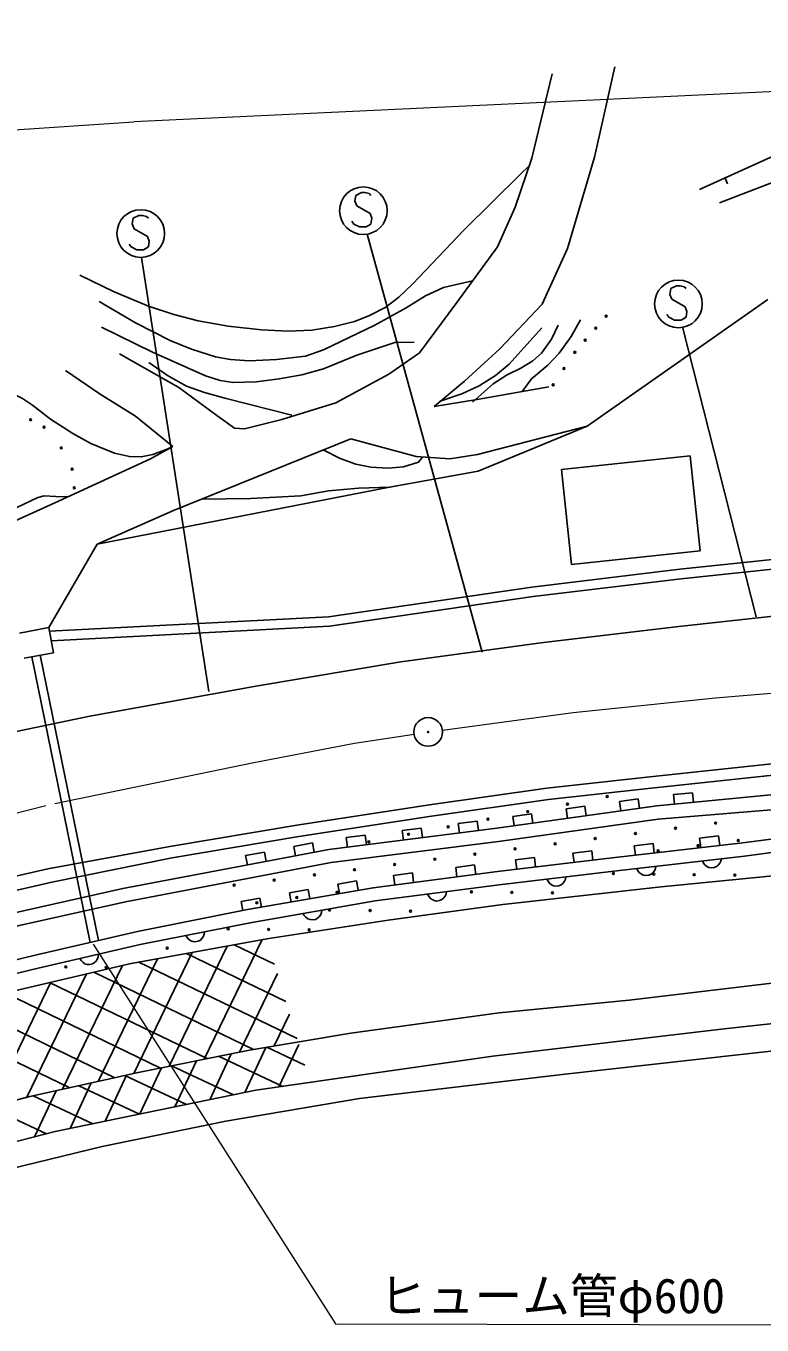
# Model space of a CAD drawing. Units: millimetres, scale not verified. Extents: x 40000 to 680000, y 20000 to 380000.
# Drawn here: x 438450 to 477041, y 276893 to 345020 of the extents above; entities that cross this region are included whole.
import ezdxf
from ezdxf.enums import TextEntityAlignment as Align

# ---------------------------------------------------------------- set-up
doc = ezdxf.new("R2010")
doc.units = ezdxf.units.MM
doc.header["$LTSCALE"] = 1000
doc.linetypes.add('CHAIN', pattern=[18.5, 12, -1.5, 3.5, -1.5])
for name, color, linetype, lineweight in [('M-BGD', 7, 'Continuous', 25), ('M-BGD-EXST', 7, 'Continuous', 25), ('M-BMK', 2, 'CHAIN', 13), ('M-BMK-SRVR', 3, 'Continuous', 25), ('M-STR-HTXT', 7, 'Continuous', 13), ('M-STR-STRC', 7, 'Continuous', 25)]:
    doc.layers.add(name, color=color, linetype=linetype, lineweight=lineweight)
doc.styles.add('ＭＳ ゴシック', font='')
doc.styles.get('ＭＳ ゴシック').set_extended_font_data('MS Gothic')

msp = doc.modelspace()

# ---------------------------------------------------------------- linework, layer by layer
at = {"layer": 'M-BGD'}
for p, q in [((469320, 342871), (468257, 338133)), ((464980, 338088), (466043, 342516)), ((473770, 336437), (479097, 338859)), ((464094, 335520), (464980, 338088)), ((468257, 338133), (466840, 333350)), ((474807, 335745), (479305, 337475)), ((475101, 337042), (475239, 336740)), ((463165, 333439), (464094, 335520)), ((461039, 330516), (463165, 333439)), ((466840, 333350), (465511, 330428)), ((459076, 327874), (461039, 330516)), ((465511, 330428), (463297, 328081)), ((467877, 324039), (477342, 330681)), ((443356, 327830), (446456, 326059)), ((457482, 326767), (459076, 327874)), ((463297, 328081), (461438, 326398)), ((442338, 325704), (440522, 326944)), ((454692, 325262), (457482, 326767)), ((461438, 326398), (459844, 325070)), ((444198, 324553), (442338, 325704)), ((446456, 326059), (448449, 324597)), ((462102, 325424), (465866, 326088)), ((451858, 324376), (454692, 325262)), ((459844, 325070), (462102, 325424)), ((446146, 322959), (444198, 324553)), ((448449, 324597), (449379, 323933)), ((449910, 323889), (451858, 324376)), ((449379, 323933), (449910, 323889)), ((467877, 324039), (462120, 322544)), ((462167, 321667), (467877, 324039)), ((444983, 322316), (446146, 322959)), ((455478, 323375), (446179, 319611)), ((458910, 322434), (455478, 323375)), ((440156, 320102), (444983, 322316)), ((460681, 322323), (458910, 322434)), ((462120, 322544), (460681, 322323)), ((466523, 321755), (473276, 322474)), ((473276, 322474), (473806, 317502)), ((457517, 320837), (462167, 321667)), ((467053, 316782), (466523, 321755)), ((442185, 317848), (457517, 320837)), ((436525, 318463), (440156, 320102)), ((442185, 317848), (446179, 319611)), ((439646, 313472), (442185, 317848)), ((473806, 317502), (467053, 316782)), ((472739, 316530), (482171, 317511)), ((472795, 316033), (482215, 317013)), ((464979, 315588), (472739, 316530)), ((454314, 314041), (464979, 315588)), ((465046, 315092), (472795, 316033)), ((454363, 313543), (465046, 315092)), ((438104, 313177), (439646, 313472)), ((439646, 313472), (439898, 312153)), ((439682, 313279), (454314, 314041)), ((439777, 312783), (454363, 313543)), ((439898, 312153), (438356, 311858)), ((438763, 311936), (441818, 296953)), ((439186, 312017), (442258, 297055)), ((471000, 305618), (477557, 306327)), ((465765, 305042), (471000, 305618)), ((471065, 305022), (477619, 305730)), ((471526, 304122), (483460, 305264)), ((459615, 304165), (465765, 305042)), ((465840, 304446), (471065, 305022)), ((473398, 304803), (472403, 304708)), ((472403, 304708), (472451, 304211)), ((473446, 304306), (473398, 304803)), ((452656, 303101), (459615, 304165)), ((459703, 303572), (465840, 304446)), ((463140, 302944), (471526, 304122)), ((467759, 304098), (466768, 303959)), ((466768, 303959), (466838, 303463)), ((467828, 303603), (467759, 304098)), ((470554, 304490), (469564, 304351)), ((469564, 304351), (469633, 303856)), ((470624, 303995), (470554, 304490)), ((471604, 303426), (483489, 304413)), ((452751, 302509), (459703, 303572)), ((462106, 303318), (461114, 303193)), ((461114, 303193), (461176, 302696)), ((462168, 302821), (462106, 303318)), ((463232, 302250), (471604, 303426)), ((464963, 303705), (463973, 303566)), ((463973, 303566), (464042, 303071)), ((465033, 303210), (464963, 303705)), ((446000, 301992), (452656, 303101)), ((446108, 301402), (452751, 302509)), ((454336, 301835), (463140, 302944)), ((456237, 302578), (455245, 302453)), ((456299, 302082), (456237, 302578)), ((459171, 302948), (458179, 302823)), ((458179, 302823), (458242, 302327)), ((459234, 302452), (459171, 302948)), ((474766, 302540), (473772, 302425)), ((474823, 302044), (474766, 302540)), ((476041, 302185), (481407, 302895)), ((439588, 300825), (446000, 301992)), ((443531, 299779), (454336, 301835)), ((453472, 302179), (452489, 301992)), ((452489, 301992), (452583, 301501)), ((453565, 301688), (453472, 302179)), ((454445, 301143), (463232, 302250)), ((455245, 302453), (455307, 301957)), ((469182, 301389), (476041, 302185)), ((471336, 302142), (470343, 302027)), ((470343, 302027), (470401, 301530)), ((471394, 301645), (471336, 302142)), ((473772, 302425), (473830, 301928)), ((476128, 301490), (481486, 302199)), ((439806, 300125), (446108, 301402)), ((443673, 299093), (454445, 301143)), ((450948, 301699), (449966, 301512)), ((449966, 301512), (450059, 301021)), ((451042, 301208), (450948, 301699)), ((463174, 300672), (469182, 301389)), ((465114, 301407), (464121, 301289)), ((464121, 301289), (464180, 300792)), ((465173, 300911), (465114, 301407)), ((468118, 301765), (467125, 301647)), ((467125, 301647), (467184, 301150)), ((468177, 301269), (468118, 301765)), ((469264, 300693), (476128, 301490)), ((473915, 301234), (473969, 301119)), ((474835, 301119), (474883, 301225)), ((474883, 301225), (474909, 301349)), ((432503, 299196), (439588, 300825)), ((456646, 299828), (463174, 300672)), ((458710, 300599), (457718, 300471)), ((457718, 300471), (457782, 299975)), ((458774, 300103), (458710, 300599)), ((461974, 301021), (460982, 300893)), ((460982, 300893), (461046, 300397)), ((462038, 300525), (461974, 301021)), ((463261, 299978), (469264, 300693)), ((470483, 300835), (470537, 300720)), ((470537, 300720), (470608, 300628)), ((470608, 300628), (470719, 300540)), ((470719, 300540), (470825, 300492)), ((470825, 300492), (470949, 300466)), ((470949, 300466), (471108, 300485)), ((471108, 300485), (471223, 300538)), ((471223, 300538), (471315, 300609)), ((471315, 300609), (471403, 300720)), ((471403, 300720), (471451, 300827)), ((471451, 300827), (471477, 300950)), ((471747, 299866), (477974, 300489)), ((473969, 301119), (474040, 301027)), ((474040, 301027), (474151, 300939)), ((474151, 300939), (474257, 300891)), ((474257, 300891), (474381, 300865)), ((474381, 300865), (474540, 300883)), ((474540, 300883), (474654, 300937)), ((474654, 300937), (474747, 301008)), ((474747, 301008), (474835, 301119)), ((433004, 298566), (439806, 300125)), ((436736, 298253), (443531, 299779)), ((450070, 298681), (456646, 299828)), ((455783, 300183), (454798, 300008)), ((454798, 300008), (454886, 299515)), ((455870, 299690), (455783, 300183)), ((456751, 299136), (463261, 299978)), ((463459, 298948), (471747, 299866)), ((465766, 300276), (465820, 300162)), ((465820, 300162), (465891, 300070)), ((465891, 300070), (466002, 299982)), ((466002, 299982), (466109, 299934)), ((466109, 299934), (466233, 299909)), ((466233, 299909), (466392, 299928)), ((466392, 299928), (466506, 299982)), ((466506, 299982), (466598, 300053)), ((466598, 300053), (466686, 300164)), ((466686, 300164), (466733, 300271)), ((466733, 300271), (466759, 300395)), ((436893, 297571), (443673, 299093)), ((450711, 299280), (449726, 299105)), ((449726, 299105), (449814, 298613)), ((450199, 297993), (456751, 299136)), ((450798, 298788), (450711, 299280)), ((453247, 299732), (452262, 299556)), ((452262, 299556), (452350, 299064)), ((453334, 299239), (453247, 299732)), ((459510, 299493), (459565, 299379)), ((459565, 299379), (459637, 299287)), ((459637, 299287), (459749, 299201)), ((459749, 299201), (459856, 299154)), ((459856, 299154), (459980, 299130)), ((459980, 299130), (460139, 299151)), ((460139, 299151), (460253, 299206)), ((460253, 299206), (460344, 299278)), ((460344, 299278), (460431, 299390)), ((460431, 299390), (460478, 299497)), ((460478, 299497), (460502, 299621)), ((444295, 297526), (450070, 298681)), ((452982, 298479), (453042, 298368)), ((453825, 298301), (453907, 298417)), ((453907, 298417), (453949, 298526)), ((453949, 298526), (453968, 298651)), ((457440, 298118), (463459, 298948)), ((444442, 296842), (450199, 297993)), ((451074, 297149), (457440, 298118)), ((453042, 298368), (453119, 298279)), ((453119, 298279), (453234, 298198)), ((453234, 298198), (453343, 298156)), ((453343, 298156), (453468, 298137)), ((453468, 298137), (453626, 298165)), ((453626, 298165), (453737, 298225)), ((453737, 298225), (453825, 298301)), ((438924, 296284), (444295, 297526)), ((443879, 295835), (451074, 297149)), ((446830, 297320), (446893, 297210)), ((446893, 297210), (446971, 297124)), ((446971, 297124), (447089, 297045)), ((447089, 297045), (447199, 297006)), ((447481, 297022), (447591, 297084)), ((447591, 297084), (447677, 297163)), ((447677, 297163), (447756, 297280)), ((447756, 297280), (447795, 297390)), ((447795, 297390), (447811, 297516)), ((447795, 290833), (450825, 297104)), ((439084, 295602), (444442, 296842)), ((444100, 290081), (447171, 296436)), ((445949, 290460), (448998, 296770)), ((452072, 293864), (446864, 296380)), ((447199, 297006), (447324, 296990)), ((447324, 296990), (447481, 297022)), ((451479, 295816), (449366, 296837)), ((432614, 294773), (438924, 296284)), ((437189, 294269), (443879, 295835)), ((440370, 289256), (443506, 295748)), ((441276, 296109), (441342, 296002)), ((441342, 296002), (441423, 295918)), ((441423, 295918), (441543, 295843)), ((441543, 295843), (441654, 295807)), ((441654, 295807), (441780, 295795)), ((441780, 295795), (441936, 295831)), ((441936, 295831), (442044, 295897)), ((442044, 295897), (442128, 295978)), ((442128, 295978), (442202, 296098)), ((442202, 296098), (442238, 296209)), ((442235, 289668), (445344, 296102)), ((442238, 296209), (442250, 296335)), ((452664, 291912), (444362, 295923)), ((432796, 294097), (439084, 295602)), ((438501, 288836), (441628, 295308)), ((450384, 291348), (442005, 295396)), ((449641, 291205), (451630, 295320)), ((436596, 288341), (439750, 294869)), ((445510, 290371), (437359, 294309)), ((447941, 290862), (439682, 294853)), ((470069, 293932), (478870, 294983)), ((443114, 289863), (435072, 293749)), ((463261, 293268), (470069, 293932)), ((440749, 289339), (432793, 293184)), ((451463, 291528), (452272, 293203)), ((455482, 292198), (463261, 293268)), ((475054, 292430), (484907, 293497)), ((462932, 290991), (475054, 292430)), ((450168, 291312), (455482, 292198)), ((451713, 289378), (452755, 291607)), ((466556, 290039), (482184, 291774)), ((444412, 290150), (450168, 291312)), ((448088, 288708), (449215, 291119)), ((451919, 289409), (448549, 290985)), ((449918, 289082), (451028, 291455)), ((453072, 290525), (451070, 291462)), ((456925, 290142), (462932, 290991)), ((444426, 287961), (445558, 290381)), ((449333, 288962), (446076, 290486)), ((446257, 288335), (447387, 290750)), ((438655, 288876), (444412, 290150)), ((440759, 287202), (441875, 289589)), ((442593, 287581), (443722, 289997)), ((446867, 288460), (443626, 289976)), ((450504, 289201), (456925, 290142)), ((455928, 288766), (466556, 290039)), ((431346, 286976), (438655, 288876)), ((441949, 287448), (438818, 288912)), ((438899, 286765), (440028, 289180)), ((444403, 287956), (441222, 289444)), ((444803, 288039), (450504, 289201)), ((439527, 286925), (436534, 288325)), ((448921, 287581), (455928, 288766)), ((439988, 287043), (444803, 288039)), ((442445, 286253), (448921, 287581)), ((433604, 285415), (439988, 287043)), ((432648, 283873), (442445, 286253))]:
    msp.add_line(p, q, dxfattribs=at)
for points in [[(441271, 331946), (443073, 331079), (444866, 330327), (446195, 329881), (447470, 329556), (449046, 329282), (450805, 329086), (452204, 329023), (453430, 329073), (454617, 329252), (455670, 329528), (456426, 329811), (457312, 330276), (458000, 330793), (458720, 331488), (461425, 334321), (464355, 337234), (464840, 337682)], [(442287, 330562), (444192, 329457), (446010, 328530), (447119, 328069), (448393, 327674), (449180, 327522), (450146, 327462), (451592, 327526), (453107, 327704), (454042, 328041), (454951, 328480), (456742, 329328), (458382, 330243), (459402, 330875), (460343, 331312), (461864, 331650)], [(442405, 329218), (445087, 327913), (447867, 326675), (448632, 326429), (449312, 326314), (450510, 326360), (451728, 326510), (452907, 326719), (454047, 327036), (455804, 327762), (457784, 328421), (458806, 328439)], [(460167, 325339), (461302, 325732), (462214, 326156), (463061, 326694), (463783, 327285), (465501, 329183)], [(466352, 329325), (465995, 328601), (465477, 327863), (465030, 327459), (464403, 327069), (463679, 326722), (462949, 326254), (461853, 325286)], [(467521, 329608), (467036, 328732), (466409, 327858), (465819, 327238), (464951, 326508), (464474, 325853)], [(444884, 327376), (445877, 326688), (446868, 326137), (447803, 325790), (448940, 325486), (452394, 324613)], [(436067, 326014), (436873, 325981), (437549, 325834), (438271, 325482), (438787, 325131), (439733, 324406), (440911, 323651), (441855, 323130), (443089, 322608), (443873, 322439), (444492, 322430), (445099, 322541), (445847, 322824), (446146, 322959)], [(454028, 322788), (454918, 322331), (455748, 322033), (456538, 321876), (457448, 321830), (458244, 321902), (459032, 322148), (459241, 322413)], [(424637, 320195), (425426, 320037), (426057, 319779), (426715, 319318), (427298, 318777), (427740, 318368), (428350, 317995), (429653, 317633), (431031, 317376), (431732, 317378), (432525, 317509), (433374, 317783), (434469, 318272), (436843, 319251), (439070, 320284), (439409, 320372), (440007, 320351), (440628, 320318)], [(447637, 320201), (450237, 320234), (452860, 320381), (454318, 320641), (455880, 320776), (457536, 320840)]]:
    msp.add_lwpolyline(points, dxfattribs=at)
for centre in [(468868, 329804), (468320, 329171), (467772, 328538), (467224, 327905), (466658, 327055), (466091, 326205), (438693, 324373), (439395, 323977), (440302, 322888), (440869, 321778), (440982, 320803), (468923, 304610), (464756, 303817), (466839, 304214), (462672, 303421), (474609, 303220), (458504, 302628), (460588, 303024), (470402, 302676), (472506, 302948), (456420, 302231), (464090, 301860), (466194, 302132), (468298, 302404), (471590, 301760), (473693, 302032), (475797, 302304), (459883, 301316), (461986, 301588), (453571, 300500), (455675, 300772), (457779, 301044), (469247, 300569), (471368, 300539), (473489, 300509), (475610, 300479), (449363, 299957), (451467, 300229), (450551, 299041), (452655, 299313), (454759, 299585), (461808, 299613), (463929, 299583), (466050, 299553), (454369, 298657), (456490, 298627), (458611, 298597), (449051, 297672), (451172, 297642), (453293, 297612), (445854, 296656), (440537, 295671), (442658, 295641)]:
    msp.add_circle(centre, 50, dxfattribs=at)
at = {"layer": 'M-BGD-EXST'}
for p, q in [((455739, 336133), (455689, 335833)), ((456039, 336283), (455739, 336133)), ((456239, 336283), (456039, 336283)), ((456439, 336233), (456239, 336283)), ((456539, 336133), (456439, 336233)), ((455689, 335833), (455789, 335583)), ((455789, 335583), (456489, 335183)), ((444066, 334936), (444016, 334636)), ((444016, 334636), (444116, 334386)), ((444366, 335086), (444066, 334936)), ((444566, 335086), (444366, 335086)), ((444766, 335036), (444566, 335086)), ((444866, 334936), (444766, 335036)), ((455639, 334633), (455539, 334783)), ((455939, 334483), (455639, 334633)), ((456539, 334633), (456289, 334483)), ((456489, 335183), (456589, 334933)), ((456589, 334933), (456539, 334633)), ((444116, 334386), (444816, 333986)), ((444816, 333986), (444916, 333736)), ((456289, 334483), (455939, 334483)), ((456345, 334103), (462360, 312188)), ((443966, 333436), (443866, 333586)), ((444266, 333286), (443966, 333436)), ((444616, 333286), (444266, 333286)), ((444866, 333436), (444616, 333286)), ((444916, 333736), (444866, 333436)), ((444500, 332875), (448028, 310112)), ((472256, 331244), (472206, 330944)), ((472556, 331394), (472256, 331244)), ((472756, 331394), (472556, 331394)), ((472956, 331344), (472756, 331394)), ((473056, 331244), (472956, 331344)), ((472206, 330944), (472306, 330694)), ((472306, 330694), (473006, 330294)), ((472156, 329744), (472056, 329894)), ((472456, 329594), (472156, 329744)), ((473056, 329744), (472806, 329594)), ((473006, 330294), (473106, 330044)), ((473106, 330044), (473056, 329744)), ((472806, 329594), (472456, 329594)), ((472879, 329234), (476740, 314036))]:
    msp.add_line(p, q, dxfattribs=at)
for centre in [(456139, 335333), (444466, 334136), (472656, 330444)]:
    msp.add_circle(centre, 1250, dxfattribs=at)
at = {"layer": 'M-BMK'}
for p, q in [((474609, 309785), (482984, 310493)), ((467137, 309010), (474609, 309785)), ((460280, 308096), (467137, 309010)), ((450403, 306395), (455679, 307405)), ((455679, 307405), (458795, 307883)), ((439955, 304250), (450403, 306395)), ((427847, 301206), (439955, 304250))]:
    msp.add_line(p, q, dxfattribs=at)
at = {"layer": 'M-BMK-SRVR'}
for radius in [750, 30]:
    msp.add_circle((459536, 307996), radius, dxfattribs=at)
at = {"layer": 'M-STR-HTXT'}
for p, q in [((550197, 345020), (444105, 339996)), ((441964, 296869), (454680, 276953)), ((454680, 276953), (479858, 276893))]:
    msp.add_line(p, q, dxfattribs=at)
msp.add_lwpolyline([(330928, 325524), (340596, 327129), (350267, 328714), (359818, 330249), (369503, 331747), (379199, 333169), (388739, 334475), (398463, 335696), (408199, 336786), (417949, 337776), (427537, 338696), (437301, 339532), (444105, 339996)], dxfattribs=at)
at = {"layer": 'M-STR-STRC'}
for p, q in [((472681, 313535), (479988, 314332)), ((465585, 312686), (472681, 313535)), ((458101, 311668), (465585, 312686)), ((450613, 310419), (458101, 311668)), ((441793, 308825), (450613, 310419)), ((434942, 307392), (441793, 308825))]:
    msp.add_line(p, q, dxfattribs=at)

# ---------------------------------------------------------------- texts
at = {"layer": 'M-STR-HTXT', "style": 'ＭＳ ゴシック'}
msp.add_text('ヒューム管φ600', height=1833, dxfattribs=at).set_placement((456968, 276963), align=Align.BOTTOM_LEFT)

doc.saveas('drawing.dxf')
